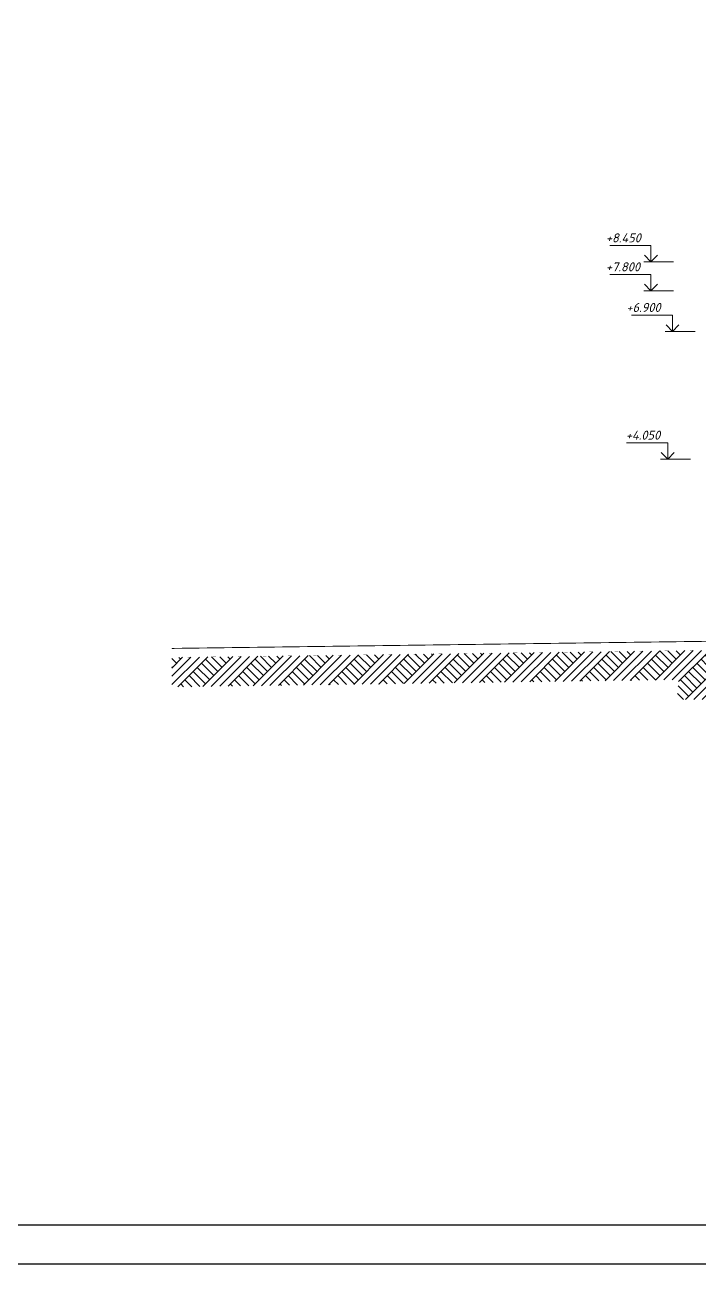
# Model space of a CAD drawing. Header units: millimetres. Extents: x -6419137 to 687965, y -598396 to 179722.
# Drawn here: x 494882 to 509896, y 70101 to 97701 of the extents above; entities that cross this region are included whole.
import ezdxf

# ---------------------------------------------------------------- set-up
doc = ezdxf.new("R2010")
doc.units = ezdxf.units.MM
doc.header["$MEASUREMENT"] = 0
for name, color, linetype, lineweight in [('подп стены Инжзащита_Ном._пера__99', 7, 'Continuous', 40), ('размеры_Ном._пера__96', 7, 'Continuous', 5), ('чертеж_Ном._пера__91', 250, 'Continuous', 5), ('чертеж_Ном._пера__96', 7, 'Continuous', 13), ('чертеж_Ном._пера__98', 7, 'Continuous', 35), ('штриховка_Ном._пера__96', 7, 'Continuous', 13)]:
    doc.layers.add(name, color=color, linetype=linetype, lineweight=lineweight)
doc.layers.add('чертеж', color=7, linetype='Continuous')
doc.styles.get("Standard").update_dxf_attribs({"font": 'isocpeui.ttf'})

# ---------------------------------------------------------------- blocks, each defined once
blk = doc.blocks.new('Отметка высоты (ГОСТ)[26]_3', base_point=(115341, -142))
at = {"layer": 'чертеж_Ном._пера__91', "linetype": 'Continuous'}
for p, q in [((115341, -142), (115341, 308)), ((115341, 308), (116483, 308)), ((114709, -142), (115541, -142))]:
    blk.add_line(p, q, dxfattribs=at)
at = {"layer": 'чертеж_Ном._пера__98', "linetype": 'Continuous', "lineweight": 30}
for q in [(115161, 38), (115521, 38)]:
    blk.add_line((115341, -142), q, dxfattribs=at)

msp = doc.modelspace()

# ---------------------------------------------------------------- hatches: boundary and pattern name
at = {"layer": 'штриховка_Ном._пера__96', "linetype": 'Continuous'}
h = msp.add_hatch(dxfattribs=at)
h.set_pattern_fill('ГРУНТ_0003', color=256, style=0, pattern_type=2)
h.set_pattern_definition([(45, (447428.3, 83942.33), (-275.7716, 275.7716), []), (45, (447336.4, 84034.25), (-551.543, 551.543), []), (45, (447244.44, 84126.2), (-551.543, 551.543), []), (135, (447152.52, 84218.1), (91.92388, 91.92388), [390, -390])])
h.paths.add_polyline_path([(520388.5, 82679.6), (520388.5, 81968.4), (523471.9, 81969), (523471.9, 82679.6), (525635.8, 82679.6), (525635.8, 81969.4), (526163.7, 81969.5), (526002.9, 83850.2), (525883.8, 83850.4), (525883.8, 83414), (523284, 83414), (523284, 82872.3), (522484, 82872.3), (522484, 82072.3), (521184, 82072.3), (521184, 83414), (510083.7, 83414), (510084.4, 83772.3), (498157.9, 83612.6), (498155.3, 82955.4), (509442.1, 83117), (509400.5, 82679.6)])

# ---------------------------------------------------------------- linework, layer by layer
at = {"layer": 'размеры_Ном._пера__96', "color": 6, "lineweight": 30}
for points in [[(158705.3, 167372.2), (687965.5, 167372.2), (687965.5, 70101), (158705.3, 70101)], [(159572.2, 166505.3), (687098.6, 166505.3), (687098.6, 70967.9), (159572.2, 70967.9)]]:
    msp.add_lwpolyline(points, close=True, dxfattribs=at)
at = {"layer": 'чертеж', "color": 44, "const_width": 20}
msp.add_lwpolyline([(510084, 83972.3), (498155.3, 83813.9)], dxfattribs=at)
at = {"layer": 'чертеж', "lineweight": 5, "const_width": 1}
msp.add_lwpolyline([(510086.6, 83772.3), (498157.9, 83613.9)], dxfattribs=at)

# ---------------------------------------------------------------- block references
at = {"layer": 'чертеж_Ном._пера__96', "linetype": 'Continuous', "xscale": -0.8, "yscale": 0.8, "zscale": 0.8}
for p in [(508819.8, 92424.6), (508819.8, 91779.5), (509301.5, 90873.2), (509193.9, 88029.7)]:
    msp.add_blockref('Отметка высоты (ГОСТ)[26]_3', p, dxfattribs=at)

# ---------------------------------------------------------------- texts
at = {"layer": 'подп стены Инжзащита_Ном._пера__99'}
for s, p in [('+8.450', (507818, 92856.5)), ('+7.800', (507818, 92211.4)), ('+6.900', (508275.3, 91306.7)), ('+4.050', (508261.7, 88463.2))]:
    msp.add_text(s, height=200, dxfattribs=at).set_placement(p)

doc.saveas('drawing.dxf')
